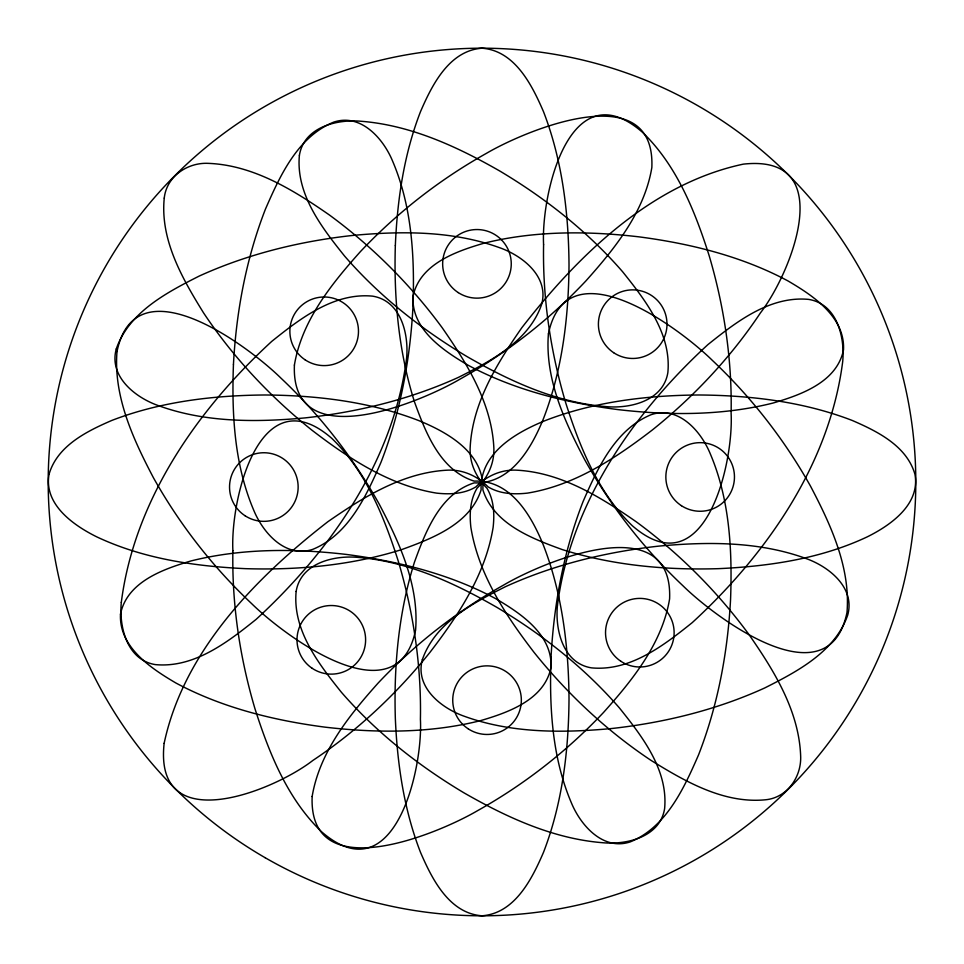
<?xml version="1.0" encoding="UTF-8"?>
<svg xmlns="http://www.w3.org/2000/svg" width="964" height="964" viewBox="0 0 964 964"><rect width="100%" height="100%" fill="white"/><g stroke="black" fill="none" stroke-linecap="round" stroke-linejoin="round"><path stroke-width="1.45" d="M232.89 550.733C231.842 604.103 239.795 657.496 254.93 708.624C269.137 753.101 287.332 798.722 321.554 831.739C394.107 894.893 423.076 769.838 420.412 719.337C421.461 665.979 413.52 612.574 398.373 561.446C384.178 516.969 365.983 471.348 331.761 438.331C259.208 375.177 230.227 500.232 232.89 550.733M543.588 244.663C542.539 298.021 550.48 351.426 565.627 402.554C579.822 447.031 598.017 492.652 632.239 525.669C704.792 588.823 733.773 463.768 731.11 413.267C732.158 359.897 724.205 306.504 709.07 255.376C694.863 210.899 676.668 165.278 642.446 132.261C569.893 69.107 540.924 194.162 543.588 244.663M121.307 602.355C118.934 626.829 126.947 660.003 155.325 664.606C194.017 668.281 227.588 642.205 256.087 619.394C330.519 551.047 393.565 460.587 406.579 358.391C408.941 333.906 400.94 300.732 372.562 296.141C333.869 292.454 300.298 318.53 271.8 341.34C197.367 409.688 134.321 500.147 121.307 602.355M557.421 605.609C555.059 630.095 563.06 663.268 591.438 667.859C630.131 671.547 663.702 645.47 692.2 622.66C766.633 554.312 829.679 463.853 842.693 361.645C845.067 337.171 837.053 303.997 808.676 299.394C769.983 295.719 736.412 321.795 707.913 344.606C633.481 412.954 570.435 503.413 557.421 605.609M120.488 614.188C118.885 647.133 150.89 668.329 175.99 683.054C222.045 707.697 273.547 720.409 325.073 727.157C376.695 733.158 429.739 733.363 480.409 720.674C508.341 712.504 544.539 699.744 551.01 667.413C552.601 634.469 520.608 613.273 495.508 598.56C449.441 573.905 397.951 561.193 346.425 554.445C294.803 548.444 241.759 548.239 191.077 560.928C163.157 569.097 126.959 581.858 120.488 614.188M412.99 296.587C411.399 329.531 443.392 350.727 468.492 365.44C514.559 390.095 566.049 402.807 617.575 409.555C669.197 415.556 722.241 415.761 772.923 403.073C800.843 394.903 837.041 382.142 843.512 349.812C845.115 316.867 813.11 295.671 788.01 280.946C741.955 256.303 690.453 243.591 638.927 236.843C587.305 230.842 534.261 230.637 483.591 243.326C455.659 251.496 419.461 264.257 412.99 296.587M395.336 245.615C393.746 298.201 398.602 351.462 414.448 401.807C425.618 432.523 440.066 470.287 474.18 481.12C510.86 479.662 531.598 516.053 543.527 545.528C562.337 594.27 568.639 646.928 569.013 698.9C568.639 750.872 562.337 803.53 543.527 852.272C531.995 878.987 514.884 913.342 482 915.8C449.116 913.342 432.005 878.987 420.473 852.272C403.928 809.652 397.264 763.862 395.336 718.385C393.746 665.799 398.602 612.538 414.448 562.193C425.618 531.477 440.066 493.713 474.18 482.88C510.86 484.338 531.598 447.947 543.527 418.472C562.337 369.73 568.639 317.072 569.013 265.1C568.639 213.128 562.337 160.47 543.527 111.728C531.995 85.013 514.884 50.658 482 48.2C449.116 50.658 432.005 85.013 420.473 111.728C403.928 154.348 397.264 200.138 395.336 245.615M233.445 364.416C231.637 413.484 234.216 464.335 253.677 510.077C262.967 532.851 285.489 558.493 312.746 549.36C348.703 534.622 366.296 495.918 380.913 462.479C400.229 412.941 410.098 360.054 412.954 307.07C414.761 258.003 412.182 207.152 392.722 161.41C383.431 138.647 360.91 113.005 333.652 122.139C297.695 136.864 280.102 175.569 265.486 209.019C246.169 258.557 236.3 311.432 233.445 364.416M551.047 656.93C549.239 705.997 551.818 756.848 571.278 802.59C580.569 825.353 603.09 850.995 630.348 841.861C666.305 827.136 683.898 788.432 698.514 754.981C717.831 705.443 727.7 652.568 730.555 599.584C732.363 550.516 729.784 499.665 710.323 453.923C701.033 431.149 678.511 405.507 651.254 414.641C615.297 429.378 597.704 468.082 583.087 501.521C563.771 551.059 553.902 603.946 551.047 656.93M294.406 365.067C290.598 456.406 419.521 402.904 459.924 379.189C506.558 353.089 549.179 319.855 585.835 280.982C614.96 248.411 644.47 211.839 651.845 167.519C655.653 76.18 526.73 129.694 486.326 153.397C439.692 179.497 397.084 212.731 360.416 251.604C331.291 284.175 301.78 320.747 294.406 365.067M312.155 796.481C308.347 887.82 437.27 834.306 477.674 810.604C524.308 784.503 566.916 751.269 603.585 712.396C632.709 679.825 662.22 643.253 669.594 598.933C673.402 507.594 544.479 561.096 504.076 584.811C457.442 610.911 414.821 644.145 378.165 683.018C349.04 715.589 319.53 752.161 312.155 796.481M117.005 351.547C113.366 396.337 133.08 438.994 153.397 477.674C179.497 524.308 212.731 566.916 251.604 603.585C285.019 636.421 397.035 719.71 415.58 630.191C419.219 585.413 399.506 542.756 379.189 504.076C353.089 457.442 319.855 414.821 280.982 378.165C247.567 345.329 135.55 262.039 117.005 351.547M548.42 333.809C544.781 378.587 564.494 421.244 584.811 459.924C610.911 506.558 644.145 549.179 683.018 585.835C716.433 618.671 828.45 701.961 846.995 612.453C850.634 567.663 830.92 525.006 810.604 486.326C784.503 439.692 751.269 397.084 712.396 360.416C678.981 327.579 566.965 244.29 548.42 333.809M164.133 743.352C153.625 838.957 272.872 791.456 312.842 760.463C357.283 730.893 396.614 693.923 429.98 652.327C458.418 615.297 485.519 574.339 493.122 527.392C494.604 514.101 493.978 499.894 486.904 488.146C476.3 477.674 469.721 463.636 470.119 448.585C471.999 403.687 496.797 363.777 521.705 327.881C577.641 255.797 651.218 183.678 743.352 164.133C838.957 153.625 791.456 272.872 760.463 312.842C730.893 357.283 693.923 396.614 652.327 429.98C615.297 458.418 574.339 485.519 527.392 493.122C514.101 494.604 499.894 493.978 488.146 486.904C477.674 476.3 463.636 469.721 448.585 470.119C403.687 471.999 363.777 496.797 327.881 521.705C255.797 577.641 183.678 651.218 164.133 743.352M299.394 155.325C295.719 194.017 321.795 227.588 344.606 256.087C379.467 296.225 421.69 329.555 467.263 356.728C509.86 381.154 556.071 402.53 605.609 406.579C630.095 408.941 663.268 400.94 667.859 372.562C671.547 333.869 645.47 300.298 622.66 271.8C587.799 231.661 545.576 198.331 500.003 171.146C457.406 146.733 411.194 125.356 361.645 121.307C337.171 118.934 303.997 126.947 299.394 155.325M296.141 591.438C292.454 630.131 318.53 663.702 341.34 692.2C376.201 732.339 418.424 765.669 463.997 792.854C506.594 817.267 552.806 838.644 602.355 842.693C626.829 845.067 660.003 837.053 664.606 808.676C668.281 769.983 642.205 736.412 619.394 707.913C584.533 667.775 542.31 634.445 496.737 607.272C454.14 582.846 407.929 561.47 358.391 557.421C333.906 555.059 300.732 563.06 296.141 591.438M164.254 198.102C160 239.867 182.365 278.608 203.537 312.842C233.107 357.283 270.077 396.614 311.673 429.98C348.703 458.418 389.661 485.519 436.608 493.122C449.899 494.604 464.106 493.978 475.854 486.904C486.326 476.3 500.364 469.721 515.415 470.119C560.313 471.999 600.223 496.797 636.12 521.705C679.198 553.324 717.409 591.547 749.028 634.625C773.947 670.522 798.746 710.432 800.626 755.33C801.855 776.273 787.648 797.469 765.898 799.746C724.133 804 685.392 781.635 651.158 760.463C606.718 730.893 567.386 693.923 534.02 652.327C505.582 615.297 478.481 574.339 470.878 527.392C469.396 514.101 470.022 499.894 477.096 488.146C487.7 477.674 494.279 463.636 493.881 448.585C492.002 403.687 467.203 363.777 442.295 327.881C410.676 284.802 372.453 246.591 329.375 214.972C293.478 190.053 253.568 165.254 208.67 163.374C187.727 162.145 166.531 176.352 164.254 198.102M49.08 474.18C43.537 504.28 73.216 525.187 96.713 536.84C143.094 558.734 194.788 566.35 245.615 568.664C298.201 570.254 351.462 565.398 401.807 549.552C432.523 538.382 470.287 523.934 481.12 489.82C479.662 453.14 516.053 432.402 545.528 420.473C594.27 401.663 646.928 395.361 698.9 394.987C750.872 395.361 803.53 401.663 852.272 420.473C877.373 431.33 906.654 445.838 914.92 474.18C920.463 504.28 890.784 525.187 867.287 536.84C820.906 558.734 769.212 566.35 718.385 568.664C665.799 570.254 612.538 565.398 562.193 549.552C531.477 538.382 493.713 523.934 482.88 489.82C484.338 453.14 447.947 432.402 418.472 420.473C369.73 401.663 317.072 395.361 265.1 394.987C213.128 395.361 160.47 401.663 111.728 420.473C86.627 431.33 57.346 445.838 49.08 474.18M116.258 348.968C108.667 376.695 135.514 397.746 158.771 405.76C205.513 422.654 256.436 422.389 305.323 417.87C358.066 412.062 410.327 399.277 458.707 377.237C491.291 360.789 528.947 341.075 541.66 304.347C549.263 276.62 522.416 255.556 499.159 247.543C452.405 230.661 401.494 230.914 352.607 235.445C299.864 241.253 247.603 254.038 199.223 276.065C166.639 292.526 128.971 312.24 116.258 348.968M422.34 659.653C414.737 687.38 441.584 708.444 464.841 716.457C511.595 733.339 562.506 733.086 611.393 728.555C664.136 722.747 716.397 709.962 764.777 687.934C797.361 671.474 835.029 651.76 847.742 615.032C855.333 587.305 828.486 566.254 805.229 558.24C758.487 541.346 707.564 541.611 658.677 546.13C605.934 551.938 553.673 564.723 505.293 586.763C472.709 603.211 435.053 622.925 422.34 659.653M265.1 857.683A433.8 433.8 0 0 0 915.8 482A433.8 433.8 0 0 0 265.1 106.317A433.8 433.8 0 0 0 265.1 857.683M468.335 728.917A34.306 34.306 0 0 0 521.295 701.985A34.306 34.306 0 0 0 471.492 669.582A34.306 34.306 0 0 0 468.335 728.917M620.744 661.196A34.306 34.306 0 0 0 674.053 634.975A34.306 34.306 0 0 0 624.696 601.91A34.306 34.306 0 0 0 620.744 661.196M681.452 505.714A34.306 34.306 0 0 0 734.411 478.783A34.306 34.306 0 0 0 684.609 446.38A34.306 34.306 0 0 0 681.452 505.714M613.61 352.667A34.306 34.306 0 0 0 666.919 326.459A34.306 34.306 0 0 0 617.562 293.381A34.306 34.306 0 0 0 613.61 352.667M458.249 292.598A34.306 34.306 0 0 0 511.209 265.666A34.306 34.306 0 0 0 461.407 233.264A34.306 34.306 0 0 0 458.249 292.598M305.082 359.801A34.306 34.306 0 0 0 358.403 333.592A34.306 34.306 0 0 0 309.034 300.515A34.306 34.306 0 0 0 305.082 359.801M245.133 515.8A34.306 34.306 0 0 0 298.093 488.869A34.306 34.306 0 0 0 248.29 456.466A34.306 34.306 0 0 0 245.133 515.8M312.216 668.329A34.306 34.306 0 0 0 365.537 642.108A34.306 34.306 0 0 0 316.168 609.043A34.306 34.306 0 0 0 312.216 668.329"/></g></svg>
